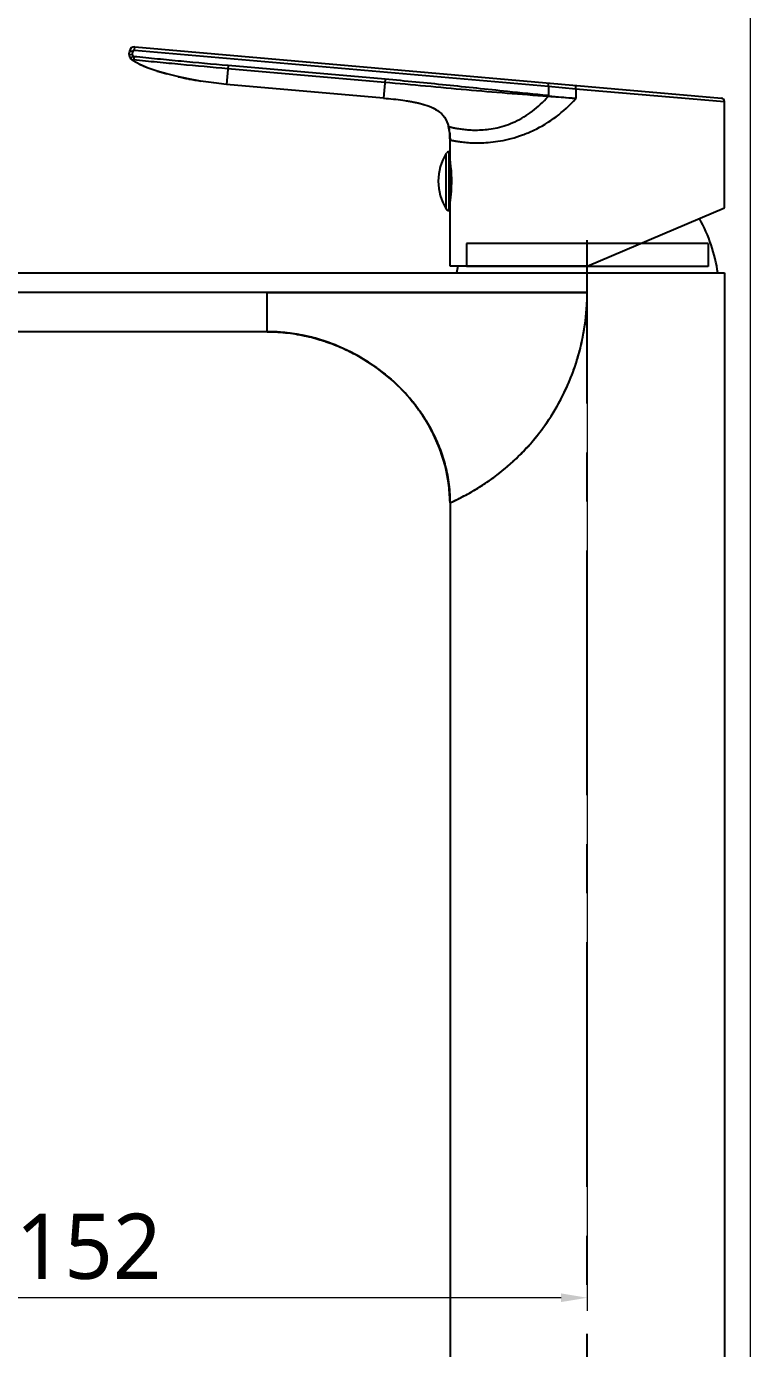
# Model space of a CAD drawing. Extents: x 1723 to 2513, y 4681 to 5260.
# Drawn here: x 2144.3 to 2255.1, y 4947.1 to 5149.6 of the extents above; entities that cross this region are included whole.
import ezdxf

# ---------------------------------------------------------------- set-up
doc = ezdxf.new("R2010")
doc.units = 0
doc.header["$LTSCALE"] = 30
doc.header["$MEASUREMENT"] = 0
doc.header["$PDMODE"] = 3
doc.header["$PDSIZE"] = -10
doc.linetypes.add('CENTER', pattern=[2, 1.25, -0.25, 0.25, -0.25])
doc.layers.get('0').update_dxf_attribs({"linetype": 'CONTINUOUS'})
doc.layers.get('DEFPOINTS').update_dxf_attribs({"linetype": 'CONTINUOUS'})
for name, color, linetype in [('80N81051_DXF_CONTINUOUS_LINE', 7, 'CONTINUOUS'), ('80P35VVD2_DXF_CONTINUOUS_LINE', 7, 'CONTINUOUS'), ('80T168S5401_DXF_AXIS', 7, 'CONTINUOUS'), ('80T168S5401_DXF_CONTINUOUS_LINE', 7, 'CONTINUOUS'), ('8ZG168060_DXF_CONTINUOUS_LINE', 7, 'CONTINUOUS')]:
    doc.layers.add(name, color=color, linetype=linetype)
doc.styles.add('Daelim Dimension', font='NanumGothic.ttf')
doc.dimstyles.new('DEFAULT', dxfattribs={"dimscale": 2, "dimtxt": 2, "dimasz": 2, "dimexe": 0, "dimexo": 2, "dimgap": 1, "dimtad": 1, "dimdec": 1, "dimzin": 9, "dimdsep": 46, "dimtxsty": 'Daelim Dimension', "dimcen": 0.5, "dimclrd": 252, "dimclre": 252, "dimclrt": 3, "dimadec": 1, "dimazin": 0, "dimtfac": 1, "dimtdec": 1, "dimtix": 1, "dimtmove": 0, "dimatfit": 3, "dimfxl": 0, "dimtolj": 1, "dimtzin": 1, "dimlwd": 9, "dimlwe": 9, "dimarcsym": 0})

# ---------------------------------------------------------------- blocks, each defined once
blk = doc.blocks.new('*D21')
at = {"color": 5, "lineweight": 9, "ltscale": 0.5}
for p, q in [((2060.12, 5093.79), (2060.12, 5157.58)), ((2255.12, 4838.79), (2255.12, 5157.58)), ((2064.12, 5155.58), (2251.12, 5155.58))]:
    blk.add_line(p, q, dxfattribs=at)
at = {"color": 5, "ltscale": 0.5}
for points in [[(2064.12, 5156.25), (2064.12, 5154.92), (2060.12, 5155.58)], [(2251.12, 5156.25), (2251.12, 5154.92), (2255.12, 5155.58)]]:
    blk.add_solid(points, dxfattribs=at)
at = {"layer": 'DEFPOINTS', "color": 0, "ltscale": 0.5}
for p in [(2255.12, 5155.58), (2060.12, 5089.79), (2255.12, 4834.79)]:
    blk.add_point(p, dxfattribs=at)
at = {"color": 7, "ltscale": 0.5, "insert": (2157.62, 5168.47), "char_height": 10, "width": 26.125, "attachment_point": 2, "style": 'Daelim Dimension'}
blk.add_mtext('\\A1;195', dxfattribs=at)
blk = doc.blocks.new('*D23')
at = {"color": 5, "lineweight": 9, "ltscale": 0.5}
for p, q in [((2230.12, 5112.86), (2230.12, 4952.87)), ((2077.88, 5089.97), (2077.88, 4952.87)), ((2226.12, 4954.87), (2081.88, 4954.87))]:
    blk.add_line(p, q, dxfattribs=at)
at = {"color": 5, "ltscale": 0.5}
for points in [[(2081.88, 4955.54), (2081.88, 4954.21), (2077.88, 4954.87)], [(2226.12, 4955.54), (2226.12, 4954.21), (2230.12, 4954.87)]]:
    blk.add_solid(points, dxfattribs=at)
at = {"layer": 'DEFPOINTS', "color": 0, "ltscale": 0.5}
for p in [(2230.12, 5116.86), (2077.88, 5093.97), (2077.88, 4954.87)]:
    blk.add_point(p, dxfattribs=at)
at = {"color": 7, "ltscale": 0.5, "insert": (2153.79, 4967.76), "char_height": 10, "width": 26.125, "attachment_point": 2, "style": 'Daelim Dimension'}
blk.add_mtext('\\A1;152', dxfattribs=at)
blk = doc.blocks.new('*D24')
at = {"color": 5, "lineweight": 9, "ltscale": 0.5}
for p, q in [((2073.85, 5094), (1993.61, 5094)), ((1995.61, 4855.86), (1995.61, 5090)), ((2201.09, 4851.86), (1993.61, 4851.86))]:
    blk.add_line(p, q, dxfattribs=at)
at = {"color": 5, "ltscale": 0.5}
for points in [[(1994.95, 5090), (1996.28, 5090), (1995.61, 5094)], [(1994.95, 4855.86), (1996.28, 4855.86), (1995.61, 4851.86)]]:
    blk.add_solid(points, dxfattribs=at)
at = {"layer": 'DEFPOINTS', "color": 0, "ltscale": 0.5}
for p in [(1995.61, 5094), (2077.85, 5094), (2205.09, 4851.86)]:
    blk.add_point(p, dxfattribs=at)
at = {"color": 7, "ltscale": 0.5, "insert": (1982.83, 4972.82), "char_height": 10, "width": 26.125, "attachment_point": 2, "rotation": 90, "style": 'Daelim Dimension'}
blk.add_mtext('\\A1;242', dxfattribs=at)

msp = doc.modelspace()

# ---------------------------------------------------------------- linework, layer by layer
at = {"layer": '80N81051_DXF_CONTINUOUS_LINE', "color": 9, "linetype": 'Continuous'}
for p, q in [((2208.98, 5121.42), (2208.98, 5130.42)), ((2208.55, 5121.65), (2208.55, 5130.18)), ((2209.19, 5128.76), (2209.12, 5128.76)), ((2209.21, 5128.63), (2209.12, 5128.63)), ((2209.23, 5128.49), (2209.12, 5128.49)), ((2209.32, 5124.19), (2209.12, 5124.19)), ((2209.3, 5124.05), (2209.12, 5124.05)), ((2209.29, 5123.87), (2209.12, 5123.87))]:
    msp.add_line(p, q, dxfattribs=at)
at = {"layer": '80N81051_DXF_CONTINUOUS_LINE', "color": 7, "linetype": 'Continuous'}
for p, q in [((2209.12, 5130.42), (2208.98, 5130.42)), ((2209.12, 5121.42), (2209.12, 5130.42)), ((2209.18, 5128.85), (2209.12, 5128.85)), ((2209.12, 5128.77), (2209.19, 5128.77)), ((2209.12, 5128.45), (2209.24, 5128.44)), ((2209.32, 5124.22), (2209.12, 5124.22)), ((2209.12, 5123.83), (2209.28, 5123.83)), ((2209.12, 5122.98), (2209.18, 5122.99)), ((2209.12, 5121.42), (2208.98, 5121.42))]:
    msp.add_line(p, q, dxfattribs=at)
for centre, radius, start, end in [((2208.98, 5129.92), 0.5, 90, 147.769), ((2215.32, 5125.92), 8, 147.769, 212.231), ((2208.98, 5121.92), 0.5, 212.231, 270)]:
    msp.add_arc(centre, radius, start, end, dxfattribs=at)
at = {"layer": '80P35VVD2_DXF_CONTINUOUS_LINE', "color": 9, "linetype": 'Continuous'}
for p, q in [((2160.82, 5145.99), (2160.87, 5146.49)), ((2160.51, 5145.27), (2160.01, 5145.31)), ((2160.55, 5145.77), (2160.05, 5145.81)), ((2160.57, 5145.08), (2160.2, 5144.74)), ((2160.51, 5145.27), (2160.55, 5145.77)), ((2160.69, 5144.5), (2160.64, 5144.37)), ((2160.75, 5144.99), (2160.69, 5144.5)), ((2160.82, 5145.99), (2224.17, 5140.45)), ((2175.16, 5143.63), (2174.91, 5140.75)), ((2199.15, 5141.04), (2175.12, 5143.15)), ((2199.19, 5141.53), (2175.16, 5143.63)), ((2199.19, 5141.53), (2198.94, 5138.64)), ((2224.17, 5140.45), (2224.21, 5140.95)), ((2224.17, 5140.45), (2224.17, 5139.01)), ((2224.17, 5140.45), (2228.36, 5140.08)), ((2224.13, 5139.02), (2224.12, 5138.89)), ((2224.15, 5138.89), (2224.12, 5138.89)), ((2224.17, 5139.01), (2224.15, 5138.89)), ((2228.36, 5140.08), (2228.36, 5138.58)), ((2228.36, 5140.08), (2230.12, 5139.93)), ((2230.12, 5139.93), (2251.12, 5138.14))]:
    msp.add_line(p, q, dxfattribs=at)
at = {"layer": '80P35VVD2_DXF_CONTINUOUS_LINE', "color": 7, "linetype": 'Continuous'}
for p, q in [((2160.87, 5146.49), (2250.66, 5138.64)), ((2160.01, 5145.31), (2160.05, 5145.81)), ((2160.64, 5144.37), (2160.52, 5144.46)), ((2198.94, 5138.64), (2174.91, 5140.75)), ((2251.12, 5121.83), (2251.12, 5138.14)), ((2209.12, 5130.42), (2209.12, 5132.23)), ((2209.18, 5128.86), (2209.18, 5128.87)), ((2209.19, 5128.79), (2209.19, 5128.8)), ((2209.18, 5122.96), (2209.18, 5122.97)), ((2209.12, 5112.92), (2209.12, 5121.42)), ((2230.12, 5112.92), (2251.12, 5121.83)), ((2230.12, 5112.92), (2209.12, 5112.92))]:
    msp.add_line(p, q, dxfattribs=at)
at = {"layer": '80P35VVD2_DXF_CONTINUOUS_LINE', "color": 4, "linetype": 'Continuous'}
for p, q in [((2165.81, 5142.33), (2165.78, 5142.34)), ((2169.14, 5141.57), (2169.06, 5141.58)), ((2198.94, 5138.64), (2174.91, 5140.75)), ((2202.42, 5138.24), (2202.52, 5138.23)), ((2203.91, 5137.97), (2203.98, 5137.96)), ((2206.4, 5137.19), (2206.43, 5137.18)), ((2208.56, 5135.23), (2208.56, 5135.22)), ((2208.9, 5134.31), (2208.91, 5134.28)), ((2209.09, 5133), (2209.1, 5132.94)), ((2209.12, 5132.24), (2209.12, 5132.22))]:
    msp.add_line(p, q, dxfattribs=at)
at = {"layer": '80P35VVD2_DXF_CONTINUOUS_LINE', "color": 7, "linetype": 'Continuous'}
for points in [[(2160.52, 5144.46), (2160.28, 5144.67), (2160.2, 5144.74)], [(2174.91, 5140.75), (2172.95, 5140.96), (2170.95, 5141.24), (2169.1, 5141.58), (2167.39, 5141.94), (2165.79, 5142.34), (2164.29, 5142.77), (2162.9, 5143.25), (2161.62, 5143.8), (2160.64, 5144.37)]]:
    msp.add_lwpolyline(points, dxfattribs=at)
for centre, radius, start, end in [((2160.8, 5145.75), 0.75, 85, 175), ((2160.76, 5145.25), 0.75, 175, 222.1589), ((2160.77, 5145.26), 0.772, 222.1845, 263.8574), ((2250.62, 5138.14), 0.5, 0, 85), ((2187.28, 5125.78), 22.11, 8.0345, 9.0672), ((2187.63, 5125.83), 21.77, 7.8392, 8.0027), ((2188.48, 5125.92), 20.91, 354.2311, 7.8868), ((2187.88, 5125.96), 21.51, 350.9182, 351.9801), ((2187.67, 5126), 21.73, 351.997, 354.2382)]:
    msp.add_arc(centre, radius, start, end, dxfattribs=at)
at = {"layer": '80P35VVD2_DXF_CONTINUOUS_LINE', "color": 4, "linetype": 'Continuous'}
for centre, radius, start, end in [((2162.42, 5146.92), 3.12, 230.053, 231.8919), ((2162.65, 5147.21), 3.48, 231.8769, 232.8423), ((2162.78, 5147.37), 3.69, 232.8373, 233.2731), ((2162.86, 5147.49), 3.83, 233.2735, 233.7578), ((2163, 5147.69), 4.07, 233.7625, 234.6874), ((2166.41, 5153.62), 10.92, 243.8907, 244.0286), ((2173.7, 5172.59), 31.26, 252.4105, 252.5512), ((2175.22, 5177.54), 36.44, 252.609, 254.9827), ((2179.32, 5193.78), 53.19, 257.1422, 258.8835), ((2180.11, 5197.78), 57.27, 258.965, 260.8091)]:
    msp.add_arc(centre, radius, start, end, dxfattribs=at)
at = {"layer": '80P35VVD2_DXF_CONTINUOUS_LINE', "color": 9, "linetype": 'Continuous'}
for centre, radius, start, end in [((2160.76, 5145.25), 0.25, 175, 222.1512), ((2160.8, 5145.75), 0.25, 85, 175), ((2222.74, 5125.27), 13.81, 84.0895, 84.2449), ((2381.08, 6640.94), 1510.11, 264.03567, 264.19557)]:
    msp.add_arc(centre, radius, start, end, dxfattribs=at)
msp.add_open_spline([(2160.75, 5144.99), (2160.68, 5145), (2160.62, 5145.03), (2160.57, 5145.08)], degree=3, dxfattribs=at)
for points, knots in [([(2175.12, 5143.15), (2172.71, 5143.36), (2169.1, 5143.68), (2164.9, 5144.08), (2162.49, 5144.31), (2161.29, 5144.43), (2160.69, 5144.5)], [0, 0, 0, 0, 0.500014, 0.750014, 0.875011, 1, 1, 1, 1]), ([(2175.16, 5143.63), (2172.76, 5143.84), (2169.15, 5144.17), (2164.95, 5144.57), (2162.55, 5144.81), (2161.34, 5144.93), (2160.75, 5144.99)], [0, 0, 0, 0, 0.5, 0.75, 0.875, 1, 1, 1, 1]), ([(2224.12, 5138.89), (2222.03, 5139.05), (2217.87, 5139.36), (2211.63, 5139.88), (2205.39, 5140.48), (2201.23, 5140.86), (2199.15, 5141.04)], [0, 0, 0, 0, 0.250011, 0.499986, 0.749975, 1, 1, 1, 1]), ([(2224.13, 5139.02), (2222.05, 5139.23), (2216.86, 5139.76), (2210.11, 5140.48), (2203.87, 5141.11), (2200.75, 5141.39), (2199.19, 5141.53)], [0, 0, 0, 0, 0.25, 0.625, 0.8125, 1, 1, 1, 1]), ([(2228.36, 5140.08), (2228.37, 5140.15), (2228.37, 5140.24), (2228.39, 5140.36), (2228.4, 5140.43), (2228.41, 5140.49), (2228.42, 5140.54), (2228.43, 5140.56), (2228.44, 5140.58), (2228.45, 5140.58)], [0, 0, 0, 0, 0.37827, 0.549627, 0.699997, 0.823787, 0.916579, 0.97504, 1, 1, 1, 1]), ([(2208.9, 5134.29), (2208.9, 5134.29), (2208.91, 5134.29), (2208.93, 5134.29), (2208.95, 5134.28), (2209.01, 5134.27), (2209.11, 5134.24), (2209.26, 5134.21), (2209.45, 5134.16), (2209.68, 5134.11), (2209.94, 5134.06), (2210.38, 5133.98), (2211, 5133.88), (2211.86, 5133.79), (2212.83, 5133.74), (2213.93, 5133.76), (2215.12, 5133.87), (2216.87, 5134.19), (2219.18, 5134.97), (2221.84, 5136.57), (2223.4, 5138.05), (2224.12, 5138.89)], [0, 0, 0, 0, 0.000338, 0.001346, 0.003018, 0.005346, 0.011946, 0.02109, 0.032718, 0.046746, 0.063085, 0.08165, 0.125115, 0.176448, 0.235017, 0.300231, 0.371618, 0.448728, 0.618187, 0.803941, 1, 1, 1, 1]), ([(2209.12, 5132.23), (2209.11, 5132.23), (2209.16, 5132.23), (2209.18, 5132.22), (2209.25, 5132.2), (2209.36, 5132.18), (2209.54, 5132.15), (2209.77, 5132.1), (2210.17, 5132.03), (2210.79, 5131.94), (2211.68, 5131.84), (2212.74, 5131.78), (2213.98, 5131.78), (2215.37, 5131.87), (2216.89, 5132.08), (2218.53, 5132.44), (2220.24, 5132.98), (2222.6, 5133.97), (2225.46, 5135.71), (2227.46, 5137.55), (2228.36, 5138.58)], [0, 0, 0, 0, 0.001233, 0.002771, 0.004918, 0.011034, 0.019558, 0.030466, 0.043709, 0.077, 0.119036, 0.169395, 0.227685, 0.29344, 0.36621, 0.445298, 0.529987, 0.619171, 0.806622, 1, 1, 1, 1]), ([(2228.36, 5138.58), (2228.01, 5138.61), (2226.61, 5138.71), (2225.21, 5138.81), (2224.15, 5138.89)], [0, 0, 0, 0, 0.249629, 1, 1, 1, 1])]:
    msp.add_open_spline(points, degree=3, knots=knots, dxfattribs=at)
at = {"layer": '80P35VVD2_DXF_CONTINUOUS_LINE', "color": 4, "linetype": 'Continuous'}
for points, weights in [([(2162.85, 5143.27), (2162.17, 5143.54), (2161.63, 5143.8)], [0.513176428, 0.5207937263, 0.5328145876]), ([(2202.52, 5138.23), (2203.27, 5138.11), (2203.91, 5137.97)], [0.4498265736, 0.4610221967, 0.4697196453]), ([(2203.98, 5137.96), (2204.69, 5137.8), (2205.26, 5137.62)], [0.4706902919, 0.4805951856, 0.4871528293]), ([(2206.43, 5137.18), (2206.95, 5136.94), (2207.35, 5136.64)], [0.4978493229, 0.5010094546, 0.4995261963]), ([(2208.87, 5134.42), (2208.88, 5134.37), (2208.9, 5134.31)], [0.4561018008, 0.4546220675, 0.4530924548]), ([(2208.91, 5134.28), (2208.91, 5134.24), (2208.92, 5134.2)], [0.4522881051, 0.4513351144, 0.4503630887]), ([(2208.92, 5134.2), (2208.97, 5134), (2209.01, 5133.79)], [0.4503630887, 0.4452477854, 0.4396053273]), ([(2209.07, 5133.29), (2209.08, 5133.15), (2209.09, 5133)], [0.4266909514, 0.4231362445, 0.4194091722]), ([(2209.1, 5132.94), (2209.1, 5132.85), (2209.11, 5132.75)], [0.4178226854, 0.4154186816, 0.4129443514]), ([(2209.11, 5132.75), (2209.12, 5132.5), (2209.12, 5132.24)], [0.4129443514, 0.4069488063, 0.4005403465])]:
    msp.add_rational_spline(points, weights, degree=2, dxfattribs=at)
at = {"layer": '80P35VVD2_DXF_CONTINUOUS_LINE', "color": 7, "linetype": 'Continuous'}
for points, knots in [([(2198.94, 5138.64), (2199.45, 5138.6), (2200.43, 5138.51), (2201.87, 5138.33), (2203.24, 5138.12), (2204.61, 5137.83), (2205.96, 5137.42), (2207.27, 5136.79), (2208.38, 5135.75), (2208.77, 5134.79), (2208.9, 5134.29)], [0, 0, 0, 0, 0.132149, 0.255252, 0.374012, 0.49332, 0.615759, 0.740391, 0.866637, 1, 1, 1, 1]), ([(2209.12, 5132.23), (2209.12, 5132.58), (2209.09, 5133.28), (2208.98, 5133.96), (2208.9, 5134.29)], [0, 0, 0, 0, 0.506174, 1, 1, 1, 1])]:
    msp.add_open_spline(points, degree=3, knots=knots, dxfattribs=at)
at = {"layer": '80T168S5401_DXF_AXIS', "color": 7, "linetype": 'CENTER'}
msp.add_line((2230.12, 4851.86), (2230.12, 5116.86), dxfattribs=at)
at = {"layer": '80T168S5401_DXF_CONTINUOUS_LINE', "color": 7, "linetype": 'Continuous'}
for p, q in [((2061.12, 5111.86), (2251.12, 5111.86)), ((2251.12, 5111.86), (2251.12, 4856.86)), ((2230.12, 5108.86), (2061.12, 5108.86)), ((2181.12, 5108.86), (2230.12, 5108.86)), ((2181.12, 5102.86), (2181.12, 5104.86)), ((2181.12, 5102.86), (2111.12, 5102.86)), ((2209.12, 5076.66), (2209.12, 4856.86))]:
    msp.add_line(p, q, dxfattribs=at)
at = {"layer": '80T168S5401_DXF_CONTINUOUS_LINE', "color": 9, "linetype": 'Continuous'}
for p, q in [((2230.12, 5108.86), (2230.12, 5111.86)), ((2181.12, 5104.86), (2181.12, 5108.86)), ((2181.12, 5104.39), (2181.12, 5104.86)), ((2181.12, 5102.86), (2181.12, 5104.39))]:
    msp.add_line(p, q, dxfattribs=at)
at = {"layer": '80T168S5401_DXF_CONTINUOUS_LINE', "color": 40, "linetype": 'Continuous'}
for p, q in [((2181.12, 5102.86), (2111.12, 5102.86)), ((2191.86, 5100.69), (2191.82, 5100.71))]:
    msp.add_line(p, q, dxfattribs=at)
at = {"layer": '80T168S5401_DXF_CONTINUOUS_LINE', "color": 6, "linetype": 'Continuous'}
for points in [[(2200.55, 5095.16), (2197.78, 5097.41), (2194.75, 5099.31), (2191.53, 5100.83), (2188.15, 5101.94), (2184.66, 5102.63), (2181.12, 5102.86)], [(2209.12, 5076.66), (2208.94, 5079.44), (2208.43, 5082.2), (2207.57, 5084.91), (2206.39, 5087.55)]]:
    msp.add_lwpolyline(points, dxfattribs=at)
at = {"layer": '80T168S5401_DXF_CONTINUOUS_LINE', "color": 9, "linetype": 'Continuous'}
for centre, radius, start, end in [((2194.85, 5108.87), 35.27, 351.8823, 359.9893), ((2187.99, 5122.56), 50.54, 296.5203, 296.686)]:
    msp.add_arc(centre, radius, start, end, dxfattribs=at)
at = {"layer": '80T168S5401_DXF_CONTINUOUS_LINE', "color": 40, "linetype": 'Continuous'}
for centre, radius, start, end in [((2181.09, 5075.32), 27.54, 78.5468, 89.9291), ((2180.87, 5074.15), 28.73, 67.5938, 78.596), ((2181.01, 5073.98), 28.81, 45.8139, 56.7987), ((2181.32, 5074.3), 28.37, 34.8652, 45.8092), ((2184.81, 5076.28), 24.34, 12.1589, 23.6416)]:
    msp.add_arc(centre, radius, start, end, dxfattribs=at)
at = {"layer": '80T168S5401_DXF_CONTINUOUS_LINE', "color": 4, "linetype": 'Continuous'}
for centre, radius, start, end in [((2180.82, 5073.99), 28.9, 67.5928, 78.5561), ((2180.79, 5073.69), 29.18, 45.8649, 56.7358), ((2183.86, 5075.89), 25.37, 23.4957, 23.7527), ((2184.76, 5076.25), 24.4, 12.1958, 23.5677), ((2186.53, 5076.63), 22.59, 0.0747, 12.1968)]:
    msp.add_arc(centre, radius, start, end, dxfattribs=at)
at = {"layer": '80T168S5401_DXF_CONTINUOUS_LINE', "color": 7, "linetype": 'Continuous'}
for points, knots in [([(2209.12, 5076.66), (2209.2, 5076.7), (2209.53, 5076.84), (2210.26, 5077.18), (2211.44, 5077.78), (2213.01, 5078.65), (2214.88, 5079.84), (2216.94, 5081.36), (2219.07, 5083.21), (2221.18, 5085.35), (2223.16, 5087.77), (2224.95, 5090.4), (2226.51, 5093.22), (2227.81, 5096.18), (2228.83, 5099.25), (2229.57, 5102.41), (2230.02, 5105.62), (2230.12, 5107.78), (2230.12, 5108.86)], [0, 0, 0, 0, 0.00671, 0.026689, 0.059442, 0.104059, 0.159128, 0.22274, 0.292761, 0.367151, 0.444205, 0.522721, 0.60194, 0.681431, 0.761018, 0.840695, 0.920408, 1, 1, 1, 1]), ([(2209.12, 5076.66), (2209.12, 5078.67), (2208.59, 5082.44), (2206.61, 5087.49), (2203.91, 5091.7), (2199.5, 5096.5), (2193.78, 5100.2), (2187.01, 5102.42), (2183.16, 5102.86), (2181.12, 5102.86)], [0, 0, 0, 0, 0.142532, 0.266392, 0.382505, 0.495996, 0.727868, 0.855014, 1, 1, 1, 1])]:
    msp.add_open_spline(points, degree=3, knots=knots, dxfattribs=at)
at = {"layer": '80T168S5401_DXF_CONTINUOUS_LINE', "color": 9, "linetype": 'Continuous'}
for points, knots in [([(2181.12, 5102.86), (2182.25, 5102.86), (2184.37, 5102.72), (2187.25, 5102.21), (2189.89, 5101.47), (2192.34, 5100.53), (2194.62, 5099.42), (2197.45, 5097.74), (2200.63, 5095.27), (2203.33, 5092.33), (2205.2, 5089.68), (2206.44, 5087.54), (2207.51, 5085.21), (2208.21, 5083.1), (2208.65, 5081.27), (2208.91, 5079.84), (2209.08, 5078.31), (2209.12, 5077.23), (2209.12, 5076.66)], [0, 0, 0, 0, 0.0625, 0.125, 0.1875, 0.25, 0.3125, 0.375, 0.5, 0.625, 0.6875, 0.75, 0.8125, 0.875, 0.90625, 0.9375, 0.96875, 1, 1, 1, 1]), ([(2210.69, 5077.4), (2211.45, 5077.79), (2213.22, 5078.74), (2217.31, 5081.47), (2222.61, 5086.5), (2227.53, 5094.49), (2229.31, 5100.71), (2229.77, 5103.89)], [0, 0, 0, 0, 0.075254, 0.178137, 0.434759, 0.715799, 1, 1, 1, 1]), ([(2209.12, 5076.66), (2209.12, 5076.66), (2209.13, 5076.66), (2209.14, 5076.67), (2209.18, 5076.68), (2209.22, 5076.7), (2209.27, 5076.72), (2209.36, 5076.76), (2209.5, 5076.83), (2209.71, 5076.92), (2209.95, 5077.04), (2210.24, 5077.18), (2210.45, 5077.28), (2210.56, 5077.34)], [0, 0, 0, 0, 0.003912, 0.015652, 0.035228, 0.062648, 0.097922, 0.141059, 0.250971, 0.392364, 0.564745, 0.767496, 1, 1, 1, 1])]:
    msp.add_open_spline(points, degree=3, knots=knots, dxfattribs=at)
at = {"layer": '80T168S5401_DXF_CONTINUOUS_LINE', "color": 40, "linetype": 'Continuous'}
for points, knots in [([(2207.11, 5086.04), (2206.89, 5086.54), (2206.14, 5088.12), (2205.26, 5089.57), (2204.6, 5090.52)], [0, 0, 0, 0, 0.309648, 1, 1, 1, 1]), ([(2209.12, 5076.66), (2209.12, 5077.79), (2208.99, 5079.41), (2208.72, 5080.89), (2208.61, 5081.4)], [0, 0, 0, 0, 0.644785, 1, 1, 1, 1])]:
    msp.add_open_spline(points, degree=3, knots=knots, dxfattribs=at)
at = {"layer": '8ZG168060_DXF_CONTINUOUS_LINE', "color": 6, "linetype": 'Continuous'}
for p, q in [((2211.62, 5116.36), (2211.62, 5112.86)), ((2212.22, 5116.36), (2211.62, 5116.36)), ((2248.62, 5116.36), (2248.02, 5116.36)), ((2248.62, 5116.36), (2248.62, 5112.86)), ((2212.07, 5112.86), (2211.62, 5112.86)), ((2248.62, 5112.86), (2248.17, 5112.86))]:
    msp.add_line(p, q, dxfattribs=at)
at = {"layer": '8ZG168060_DXF_CONTINUOUS_LINE', "color": 7, "linetype": 'Continuous'}
for p, q in [((2248.02, 5116.36), (2212.22, 5116.36)), ((2248.17, 5112.86), (2212.07, 5112.86))]:
    msp.add_line(p, q, dxfattribs=at)
for centre, start, end in [((2226.36, 5108.47), 8.1127, 29.2713), ((2233.88, 5108.47), 169.3101, 171.8873)]:
    msp.add_arc(centre, 24, start, end, dxfattribs=at)

# ---------------------------------------------------------------- dimensions: what is measured, and where the dimension line sits
at = {"color": 5, "ltscale": 0.5}
dim = msp.add_linear_dim(base=(2255.12, 5155.58), p1=(2060.12, 5089.79), p2=(2255.12, 4834.79), dimstyle='DEFAULT', override={"dimtxt": 5, "dimexe": 1, "dimdec": 0, "dimclrd": 5, "dimclre": 5, "dimclrt": 7}, dxfattribs=at)
dim.commit()
dim.dimension.update_dxf_attribs({"geometry": '*D21', "text_midpoint": (2157.62, 5155.58), "dimtype": 160})
for base, p1, p2, angle, picture, middle in [((2077.88, 4954.87), (2230.12, 5116.86), (2077.88, 5093.97), 180, '*D23', (2153.79, 4954.87)), ((1995.61, 5094), (2205.09, 4851.86), (2077.85, 5094), 90, '*D24', (1995.61, 4972.82))]:
    dim = msp.add_linear_dim(base=base, p1=p1, p2=p2, angle=angle, dimstyle='DEFAULT', override={"dimtxt": 5, "dimexe": 1, "dimdec": 0, "dimclrd": 5, "dimclre": 5, "dimclrt": 7}, dxfattribs=at)
    dim.commit()
    dim.dimension.update_dxf_attribs({"geometry": picture, "text_midpoint": middle, "dimtype": 160})

doc.saveas('drawing.dxf')
